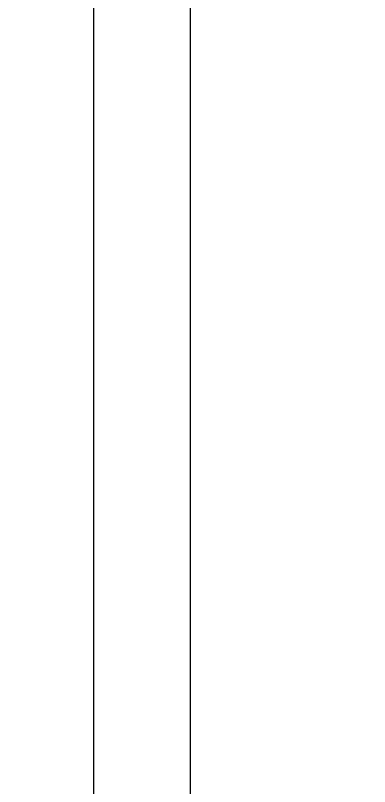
# Model space of a CAD drawing. Extents: x 19821 to 22981, y -91 to 2224.
# Drawn here: x 20824.925 to 20826.814, y 1951.698 to 1955.806 of the extents above; entities that cross this region are included whole.
import ezdxf

# ---------------------------------------------------------------- set-up
doc = ezdxf.new("R2010")
doc.units = 0
doc.header["$LTSCALE"] = 10
doc.header["$MEASUREMENT"] = 0
doc.header["$PDMODE"] = 3
doc.header["$PDSIZE"] = -10
doc.layers.get('0').update_dxf_attribs({"linetype": 'CONTINUOUS'})
doc.layers.get('DEFPOINTS').update_dxf_attribs({"linetype": 'CONTINUOUS'})
doc.layers.add('1', color=7, linetype='CONTINUOUS')
doc.styles.add('Daelim Dimension', font='NanumGothic.ttf')
doc.dimstyles.new('DEFAULT', dxfattribs={"dimscale": 2, "dimtxt": 2, "dimasz": 2, "dimexe": 0, "dimexo": 2, "dimgap": 1, "dimtad": 1, "dimdec": 1, "dimzin": 9, "dimdsep": 46, "dimtxsty": 'Daelim Dimension', "dimcen": 0.5, "dimclrd": 5, "dimclre": 5, "dimclrt": 256, "dimadec": 1, "dimazin": 0, "dimtfac": 1, "dimtdec": 1, "dimtix": 1, "dimtmove": 0, "dimatfit": 3, "dimfxl": 1, "dimtolj": 1, "dimtzin": 1, "dimlwd": 9, "dimlwe": 9, "dimarcsym": 0})

# ---------------------------------------------------------------- blocks, each defined once
blk = doc.blocks.new('*D25')
at = {"color": 5, "lineweight": 9, "ltscale": 0.5, "transparency": 16777216}
for p, q in [((20801.841, 2058.1708), (21052.1877, 2058.1708)), ((21050.1877, 1508.729), (21050.1877, 2050.1708)), ((20694.341, 1500.729), (21052.1877, 1500.729))]:
    blk.add_line(p, q, dxfattribs=at)
at = {"color": 5, "ltscale": 0.5, "transparency": 16777216}
for points in [[(21048.8544, 2050.1708), (21051.5211, 2050.1708), (21050.1877, 2058.1708)], [(21048.8544, 1508.729), (21051.5211, 1508.729), (21050.1877, 1500.729)]]:
    blk.add_solid(points, dxfattribs=at)
at = {"layer": 'DEFPOINTS', "color": 0, "ltscale": 0.5, "transparency": 16777216}
for p in [(20797.841, 2058.1708), (21050.1877, 2058.1708), (20690.341, 1500.729)]:
    blk.add_point(p, dxfattribs=at)
at = {"color": 7, "ltscale": 0.5, "transparency": 16777216, "insert": (21037.4152, 1779.4499), "char_height": 20, "attachment_point": 5, "rotation": 90, "style": 'Daelim Dimension'}
blk.add_mtext('\\A1;557', dxfattribs=at)
blk = doc.blocks.new('*D26')
at = {"color": 5, "lineweight": 9, "ltscale": 0.5, "transparency": 16777216}
for p, q in [((20801.841, 2058.1708), (20957.7165, 2058.1708)), ((20955.7165, 2050.1708), (20955.7165, 1636.2213)), ((20694.3411, 1628.2213), (20957.7165, 1628.2213))]:
    blk.add_line(p, q, dxfattribs=at)
at = {"color": 5, "ltscale": 0.5, "transparency": 16777216}
for points in [[(20954.3832, 2050.1708), (20957.0499, 2050.1708), (20955.7165, 2058.1708)], [(20954.3832, 1636.2213), (20957.0499, 1636.2213), (20955.7165, 1628.2213)]]:
    blk.add_solid(points, dxfattribs=at)
at = {"layer": 'DEFPOINTS', "color": 0, "ltscale": 0.5, "transparency": 16777216}
for p in [(20797.841, 2058.1708), (20690.3411, 1628.2213), (20955.7165, 1628.2213)]:
    blk.add_point(p, dxfattribs=at)
at = {"color": 7, "ltscale": 0.5, "transparency": 16777216, "insert": (20942.8152, 1843.196), "char_height": 20, "attachment_point": 5, "rotation": 90, "style": 'Daelim Dimension'}
blk.add_mtext('\\A1;430', dxfattribs=at)

msp = doc.modelspace()

# ---------------------------------------------------------------- linework, layer by layer
at = {"layer": '1', "color": 7, "linetype": 'Continuous', "lineweight": 18}
msp.add_line((20825.341, 1980.4931), (20825.341, 1901.9708), dxfattribs=at)
msp.add_rational_spline([(20825.8584, 1949.9707), (20825.8584, 1949.9707), (20825.8584, 1962.5764), (20825.8584, 1980.6023)], [1, 0.585718763863, 0.428880941649, 0.529486533358], degree=3, dxfattribs=at)

# ---------------------------------------------------------------- dimensions: what is measured, and where the dimension line sits
at = {"color": 5, "ltscale": 0.5}
for base, p1, p2, picture, middle in [((21050.1877, 2058.1708), (20690.341, 1500.729), (20797.841, 2058.1708), '*D25', (21037.4152, 1779.4499)), ((20955.7165, 1628.2213), (20797.841, 2058.1708), (20690.3411, 1628.2213), '*D26', (20942.8152, 1843.196))]:
    dim = msp.add_linear_dim(base=base, p1=p1, p2=p2, angle=90, dimstyle='DEFAULT', override={"dimtxt": 10, "dimasz": 4, "dimexe": 1, "dimdec": 0, "dimclrt": 7}, dxfattribs=at)
    dim.commit()
    dim.dimension.update_dxf_attribs({"geometry": picture, "text_midpoint": middle})

doc.saveas('drawing.dxf')
